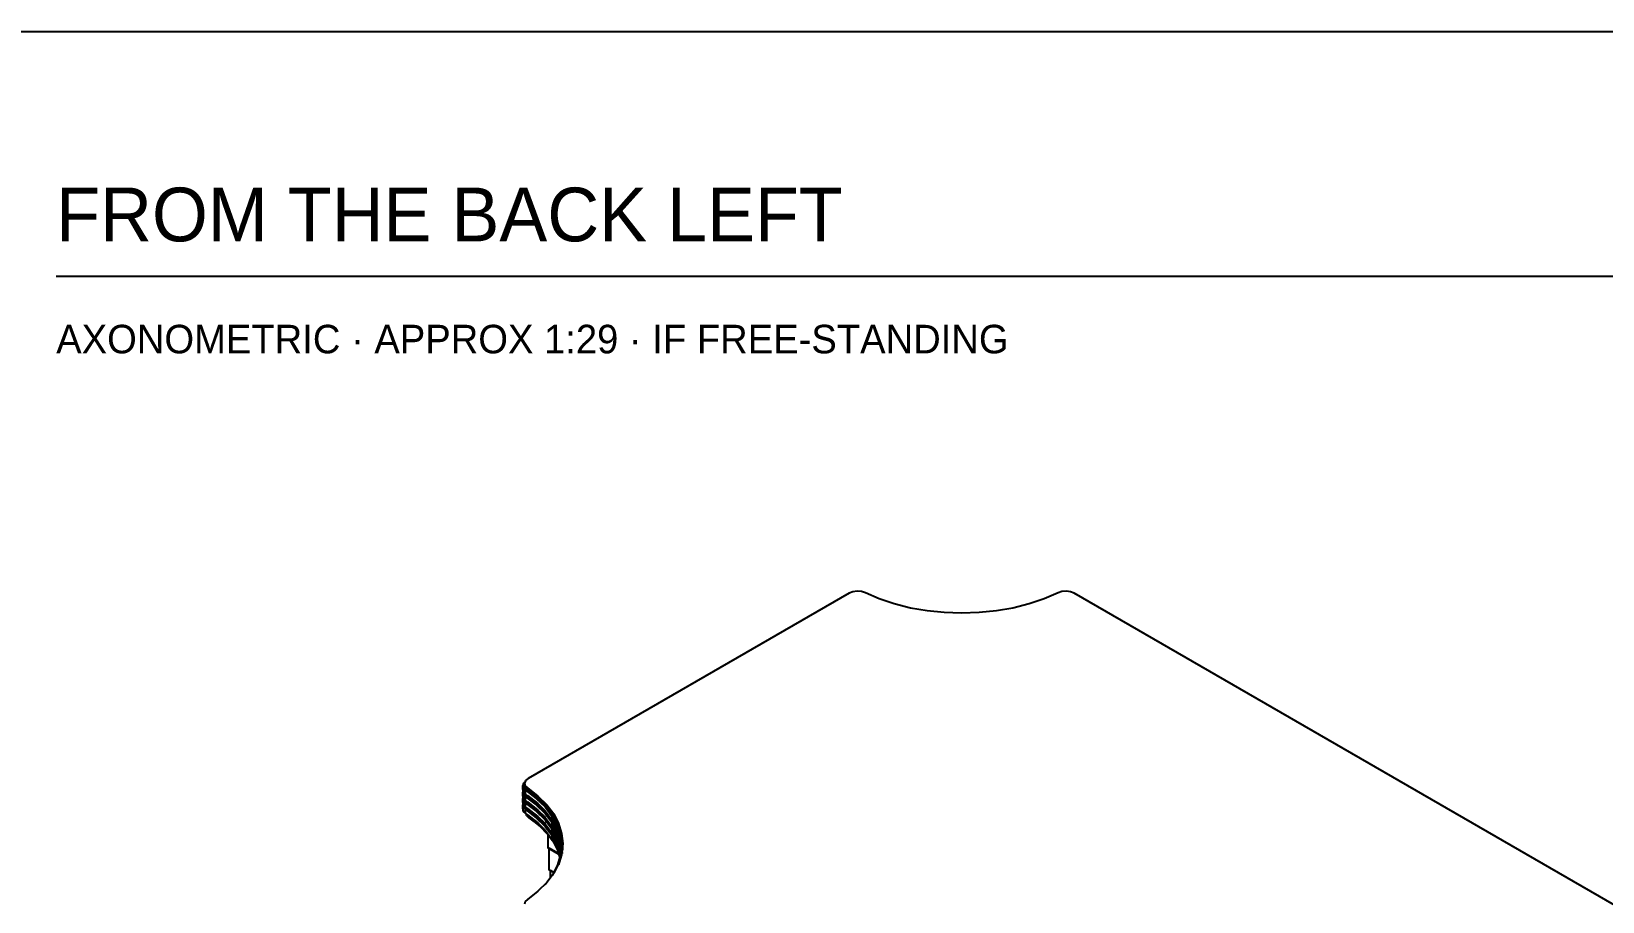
# Model space of a CAD drawing. Header units: inches. Extents: x 0.3 to 16.2, y 0.3 to 11.4.
# Drawn here: x 9.801 to 12.453, y 9.909 to 11.378 of the extents above; entities that cross this region are included whole.
import ezdxf

# ---------------------------------------------------------------- set-up
doc = ezdxf.new("R2010")
doc.units = ezdxf.units.IN
doc.header["$LTSCALE"] = 0.009843
doc.header["$MEASUREMENT"] = 0
doc.layers.add('GEOMETRY', color=7, linetype='Continuous')
doc.layers.add('TEXT', color=7, linetype='Continuous')

msp = doc.modelspace()

# ---------------------------------------------------------------- linework, layer by layer
at = {"layer": 'GEOMETRY'}
for p, q in [((9.8425, 10.9646), (12.5984, 10.9646)), ((11.1811, 10.4299), (10.639, 10.1169)), ((11.1874, 10.4323), (11.1811, 10.4299)), ((11.1945, 10.4331), (11.1874, 10.4323)), ((11.2016, 10.4327), (11.1945, 10.4331)), ((11.2083, 10.4303), (11.2016, 10.4327)), ((11.2319, 10.4201), (11.2083, 10.4303)), ((11.5339, 10.4303), (11.5102, 10.4201)), ((11.5402, 10.4327), (11.5339, 10.4303)), ((11.5476, 10.4331), (11.5402, 10.4327)), ((11.5547, 10.4323), (11.5476, 10.4331)), ((11.5606, 10.4299), (11.5547, 10.4323)), ((13.8654, 9.0992), (11.5606, 10.4299)), ((11.2571, 10.4118), (11.2319, 10.4201)), ((11.2843, 10.4047), (11.2571, 10.4118)), ((11.3126, 10.4), (11.2843, 10.4047)), ((11.3413, 10.3969), (11.3126, 10.4)), ((11.3709, 10.3961), (11.3413, 10.3969)), ((11.4004, 10.3969), (11.3709, 10.3961)), ((11.4295, 10.4), (11.4004, 10.3969)), ((11.4575, 10.4047), (11.4295, 10.4)), ((11.4846, 10.4118), (11.4575, 10.4047)), ((11.5102, 10.4201), (11.4846, 10.4118)), ((10.6315, 10.1091), (10.6299, 10.1051)), ((10.6299, 10.1051), (10.6307, 10.1008)), ((10.6299, 10.1051), (10.6307, 10.1008)), ((10.6299, 10.0984), (10.6299, 10.1051)), ((10.6354, 10.1126), (10.6315, 10.1091)), ((10.6346, 10.1134), (10.6331, 10.1091)), ((10.6331, 10.1091), (10.6343, 10.1047)), ((10.6331, 10.1091), (10.6343, 10.1047)), ((10.6331, 10.1071), (10.6331, 10.1091)), ((10.6335, 10.1083), (10.6331, 10.1071)), ((10.6331, 10.1071), (10.6343, 10.1028)), ((10.6331, 10.1071), (10.6339, 10.1028)), ((10.6331, 10.1071), (10.6339, 10.1028)), ((10.6331, 10.1051), (10.6331, 10.1071)), ((10.6331, 10.1051), (10.6339, 10.1008)), ((10.6343, 10.1028), (10.6343, 10.1047)), ((10.6343, 10.1047), (10.6378, 10.1012)), ((10.6343, 10.1047), (10.6378, 10.1012)), ((10.639, 10.1169), (10.6346, 10.1134)), ((10.6299, 10.0984), (10.6307, 10.0941)), ((10.6315, 10.0984), (10.6299, 10.0941)), ((10.6299, 10.0941), (10.6307, 10.0898)), ((10.6299, 10.0941), (10.6307, 10.0898)), ((10.6299, 10.0874), (10.6299, 10.0941)), ((10.6299, 10.0874), (10.6307, 10.0831)), ((10.6315, 10.0874), (10.6299, 10.0835)), ((10.6299, 10.0835), (10.6307, 10.0791)), ((10.6299, 10.0835), (10.6307, 10.0791)), ((10.6299, 10.0764), (10.6299, 10.0835)), ((10.6307, 10.0941), (10.6307, 10.1008)), ((10.6307, 10.1008), (10.6346, 10.0972)), ((10.6307, 10.1008), (10.6346, 10.0972)), ((10.6307, 10.0941), (10.6346, 10.0902)), ((10.6307, 10.0831), (10.6307, 10.0898)), ((10.6307, 10.0898), (10.6346, 10.0862)), ((10.6307, 10.0898), (10.6346, 10.0862)), ((10.6307, 10.0831), (10.6346, 10.0795)), ((10.6307, 10.0724), (10.6307, 10.0791)), ((10.6307, 10.0791), (10.6346, 10.0752)), ((10.6307, 10.0791), (10.6346, 10.0752)), ((10.6343, 10.1008), (10.6323, 10.0992)), ((10.6343, 10.0898), (10.6323, 10.0882)), ((10.6343, 10.0791), (10.6323, 10.0776)), ((10.6346, 10.1024), (10.6331, 10.098)), ((10.6346, 10.0913), (10.6331, 10.0874)), ((10.6346, 10.0807), (10.6331, 10.0764)), ((10.6339, 10.1008), (10.6339, 10.1028)), ((10.6339, 10.1028), (10.6378, 10.0992)), ((10.6339, 10.1028), (10.6378, 10.0992)), ((10.6339, 10.1008), (10.6378, 10.0972)), ((10.6346, 10.1004), (10.6339, 10.098)), ((10.6339, 10.0941), (10.6346, 10.0933)), ((10.6339, 10.0941), (10.6346, 10.0933)), ((10.6339, 10.0921), (10.6346, 10.0913)), ((10.6339, 10.0898), (10.6339, 10.0921)), ((10.6339, 10.0921), (10.6346, 10.0913)), ((10.6339, 10.0921), (10.6346, 10.0913)), ((10.6339, 10.0913), (10.6339, 10.0898)), ((10.6339, 10.0898), (10.6378, 10.0862)), ((10.6346, 10.0894), (10.6339, 10.087)), ((10.6339, 10.0831), (10.6346, 10.0827)), ((10.6339, 10.0831), (10.6346, 10.0827)), ((10.6339, 10.0811), (10.6346, 10.0807)), ((10.6339, 10.0791), (10.6339, 10.0811)), ((10.6339, 10.0811), (10.6346, 10.0807)), ((10.6339, 10.0811), (10.6346, 10.0807)), ((10.6339, 10.0803), (10.6339, 10.0791)), ((10.6339, 10.0791), (10.6378, 10.0752)), ((10.6346, 10.0787), (10.6339, 10.0764)), ((10.6343, 10.1028), (10.6378, 10.0992)), ((10.6346, 10.0972), (10.6524, 10.0835)), ((10.6346, 10.0972), (10.6524, 10.0835)), ((10.6346, 10.0902), (10.6346, 10.0972)), ((10.6346, 10.0902), (10.6524, 10.0768)), ((10.6346, 10.0862), (10.6524, 10.0728)), ((10.6346, 10.0862), (10.6524, 10.0728)), ((10.6346, 10.0795), (10.6346, 10.0862)), ((10.6346, 10.0795), (10.6524, 10.0657)), ((10.6354, 10.102), (10.6354, 10.1016)), ((10.6358, 10.1012), (10.6354, 10.1012)), ((10.6378, 10.1012), (10.6555, 10.0874)), ((10.6378, 10.1012), (10.6555, 10.0874)), ((10.6378, 10.0992), (10.6378, 10.1012)), ((10.6378, 10.0992), (10.6555, 10.0854)), ((10.6378, 10.0992), (10.6555, 10.0854)), ((10.6378, 10.0992), (10.6555, 10.0854)), ((10.6378, 10.0972), (10.6378, 10.0992)), ((10.6378, 10.0972), (10.6555, 10.0835)), ((10.6378, 10.0882), (10.6555, 10.0748)), ((10.6378, 10.0882), (10.6555, 10.0748)), ((10.6378, 10.0882), (10.6555, 10.0748)), ((10.6378, 10.0862), (10.6378, 10.0882)), ((10.6378, 10.0862), (10.6555, 10.0724)), ((10.6386, 10.0949), (10.6382, 10.0945)), ((10.6386, 10.0843), (10.6382, 10.0835)), ((10.6398, 10.0957), (10.6386, 10.0949)), ((10.6413, 10.0945), (10.6386, 10.0929)), ((10.6398, 10.0846), (10.6386, 10.0843)), ((10.6413, 10.0835), (10.6386, 10.0823)), ((10.6413, 10.0945), (10.6398, 10.0933)), ((10.6413, 10.0835), (10.6398, 10.0823)), ((10.6413, 10.0965), (10.6413, 10.0965)), ((10.6429, 10.0953), (10.6425, 10.0953)), ((10.6429, 10.0953), (10.6429, 10.0953)), ((10.6476, 10.0894), (10.6461, 10.0886)), ((10.6476, 10.0783), (10.6461, 10.0776)), ((10.6492, 10.0882), (10.6476, 10.0874)), ((10.6492, 10.0882), (10.6476, 10.087)), ((10.6492, 10.0902), (10.6492, 10.0902)), ((10.6508, 10.089), (10.6508, 10.089)), ((10.6512, 10.089), (10.6508, 10.089)), ((10.6524, 10.0835), (10.6677, 10.0689)), ((10.6524, 10.0835), (10.6677, 10.0689)), ((10.6559, 10.0831), (10.6539, 10.0823)), ((10.6555, 10.0874), (10.6705, 10.0728)), ((10.6555, 10.0874), (10.6705, 10.0728)), ((10.6555, 10.0854), (10.6705, 10.0709)), ((10.6555, 10.0854), (10.6701, 10.0709)), ((10.6555, 10.0854), (10.6701, 10.0709)), ((10.6555, 10.0835), (10.6701, 10.0689)), ((10.6579, 10.0807), (10.6563, 10.0799)), ((10.6571, 10.0839), (10.6571, 10.0839)), ((10.6594, 10.0819), (10.6594, 10.0815)), ((10.6315, 10.0768), (10.6299, 10.0724)), ((10.6299, 10.0764), (10.6307, 10.0724)), ((10.6299, 10.0724), (10.6307, 10.0681)), ((10.6299, 10.0724), (10.6307, 10.0681)), ((10.6299, 10.0657), (10.6299, 10.0724)), ((10.6299, 10.0657), (10.6307, 10.0614)), ((10.6307, 10.0724), (10.6346, 10.0685)), ((10.6307, 10.0614), (10.6307, 10.0681)), ((10.6307, 10.0681), (10.6346, 10.0646)), ((10.6307, 10.0681), (10.6346, 10.0646)), ((10.6307, 10.0614), (10.6346, 10.0579)), ((10.6346, 10.0697), (10.6331, 10.0657)), ((10.6339, 10.0724), (10.6346, 10.0717)), ((10.6339, 10.0724), (10.6346, 10.0717)), ((10.6339, 10.0701), (10.6346, 10.0697)), ((10.6339, 10.0681), (10.6339, 10.0701)), ((10.6339, 10.0701), (10.6346, 10.0697)), ((10.6339, 10.0701), (10.6346, 10.0697)), ((10.6339, 10.0697), (10.6339, 10.0681)), ((10.6339, 10.0681), (10.6378, 10.0646)), ((10.6339, 10.0614), (10.6346, 10.061)), ((10.6339, 10.0614), (10.6346, 10.061)), ((10.6339, 10.0594), (10.6346, 10.0587)), ((10.6346, 10.0752), (10.6524, 10.0618)), ((10.6346, 10.0752), (10.6524, 10.0618)), ((10.6346, 10.0685), (10.6346, 10.0752)), ((10.6346, 10.0685), (10.6524, 10.0551)), ((10.6346, 10.0646), (10.6524, 10.0508)), ((10.6346, 10.0646), (10.6524, 10.0508)), ((10.6346, 10.0579), (10.6346, 10.0646)), ((10.6346, 10.0579), (10.6524, 10.0441)), ((10.6362, 10.0657), (10.6354, 10.0634)), ((10.6358, 10.0567), (10.6366, 10.0547)), ((10.6366, 10.0547), (10.6366, 10.0563)), ((10.6366, 10.0547), (10.6402, 10.0508)), ((10.637, 10.0677), (10.637, 10.0673)), ((10.6378, 10.0776), (10.6555, 10.0638)), ((10.6378, 10.0776), (10.6555, 10.0638)), ((10.6378, 10.0776), (10.6555, 10.0638)), ((10.6378, 10.0752), (10.6378, 10.0776)), ((10.6378, 10.0752), (10.6555, 10.0618)), ((10.6378, 10.0665), (10.6555, 10.0528)), ((10.6378, 10.0665), (10.6555, 10.0528)), ((10.6378, 10.0665), (10.6555, 10.0528)), ((10.6378, 10.0646), (10.6378, 10.0665)), ((10.6378, 10.0646), (10.6555, 10.0508)), ((10.6378, 10.0555), (10.6555, 10.0421)), ((10.6386, 10.0732), (10.6382, 10.0728)), ((10.6398, 10.074), (10.6386, 10.0732)), ((10.6402, 10.0508), (10.6402, 10.0535)), ((10.6413, 10.0713), (10.6406, 10.0709)), ((10.6421, 10.061), (10.6409, 10.0587)), ((10.6421, 10.0717), (10.6413, 10.0713)), ((10.6429, 10.063), (10.6425, 10.0626)), ((10.6484, 10.0673), (10.6469, 10.0661)), ((10.6469, 10.0661), (10.6469, 10.0661)), ((10.6504, 10.0764), (10.6488, 10.0756)), ((10.6524, 10.0768), (10.6677, 10.0622)), ((10.6524, 10.0728), (10.6677, 10.0579)), ((10.6524, 10.0728), (10.6677, 10.0579)), ((10.6524, 10.0657), (10.6677, 10.0512)), ((10.6524, 10.0618), (10.6677, 10.0472)), ((10.6524, 10.0618), (10.6677, 10.0472)), ((10.6524, 10.0551), (10.6677, 10.0402)), ((10.6563, 10.0717), (10.6543, 10.0709)), ((10.6555, 10.0748), (10.6677, 10.0626)), ((10.6555, 10.0748), (10.6677, 10.0626)), ((10.6555, 10.0748), (10.6677, 10.0626)), ((10.6555, 10.0724), (10.6701, 10.0579)), ((10.6555, 10.0638), (10.6677, 10.0516)), ((10.6555, 10.0638), (10.6677, 10.0516)), ((10.6555, 10.0638), (10.6677, 10.0516)), ((10.6555, 10.0618), (10.6701, 10.0472)), ((10.6555, 10.0528), (10.6677, 10.0409)), ((10.6555, 10.0528), (10.6677, 10.0409)), ((10.6555, 10.0528), (10.6677, 10.0409)), ((10.6583, 10.0583), (10.6575, 10.0567)), ((10.6587, 10.0587), (10.6583, 10.0583)), ((10.6634, 10.0756), (10.6614, 10.0748)), ((10.665, 10.063), (10.6634, 10.0622)), ((10.6638, 10.0512), (10.6638, 10.0543)), ((10.6646, 10.0764), (10.6646, 10.0764)), ((10.6677, 10.052), (10.6669, 10.0524)), ((10.6677, 10.052), (10.6669, 10.0524)), ((10.6677, 10.0689), (10.6795, 10.0531)), ((10.6677, 10.0689), (10.6795, 10.0531)), ((10.6677, 10.0622), (10.6795, 10.0465)), ((10.6677, 10.0567), (10.6701, 10.0583)), ((10.6677, 10.0579), (10.6795, 10.0425)), ((10.6677, 10.0579), (10.6795, 10.0425)), ((10.6717, 10.0669), (10.6697, 10.0661)), ((10.6701, 10.0709), (10.6819, 10.0551)), ((10.6701, 10.0709), (10.6819, 10.0551)), ((10.6701, 10.0689), (10.6819, 10.0531)), ((10.6701, 10.0579), (10.6819, 10.0421)), ((10.6705, 10.0728), (10.6823, 10.0571)), ((10.6705, 10.0728), (10.6823, 10.0571)), ((10.6705, 10.0709), (10.6823, 10.0551)), ((10.6732, 10.0539), (10.6717, 10.0524)), ((10.6728, 10.0677), (10.6728, 10.0677)), ((10.674, 10.0602), (10.676, 10.0614)), ((10.6768, 10.0618), (10.6772, 10.0622)), ((10.6787, 10.0575), (10.6768, 10.0567)), ((10.6795, 10.0531), (10.6882, 10.037)), ((10.6795, 10.0531), (10.6882, 10.037)), ((10.6795, 10.0465), (10.6795, 10.0531)), ((10.6799, 10.0583), (10.6799, 10.0583)), ((10.6815, 10.0496), (10.685, 10.0516)), ((10.6819, 10.0551), (10.6906, 10.039)), ((10.6819, 10.0551), (10.6906, 10.039)), ((10.6819, 10.0531), (10.6819, 10.0551)), ((10.6819, 10.0531), (10.6906, 10.037)), ((10.6823, 10.0571), (10.6906, 10.0409)), ((10.6823, 10.0571), (10.6906, 10.0409)), ((10.6823, 10.0551), (10.6823, 10.0571)), ((10.6823, 10.0551), (10.6906, 10.039)), ((10.6402, 10.0508), (10.6575, 10.0374)), ((10.6457, 10.0469), (10.6626, 10.0331)), ((10.6524, 10.0508), (10.6677, 10.0362)), ((10.6524, 10.0508), (10.6677, 10.0362)), ((10.6524, 10.0441), (10.6677, 10.0295)), ((10.6555, 10.0508), (10.6701, 10.0362)), ((10.6555, 10.0421), (10.6677, 10.0299)), ((10.6567, 10.0488), (10.6567, 10.0496)), ((10.6567, 10.0488), (10.6571, 10.0465)), ((10.6575, 10.0461), (10.6575, 10.0488)), ((10.6575, 10.0374), (10.6724, 10.0224)), ((10.6606, 10.0465), (10.6677, 10.0406)), ((10.6606, 10.0465), (10.6677, 10.0406)), ((10.6677, 10.0409), (10.6669, 10.0413)), ((10.6677, 10.0512), (10.6795, 10.0354)), ((10.6677, 10.0472), (10.6795, 10.0315)), ((10.6677, 10.0472), (10.6795, 10.0315)), ((10.6677, 10.0402), (10.6795, 10.0248)), ((10.6677, 10.0362), (10.6795, 10.0205)), ((10.6677, 10.0362), (10.6795, 10.0205)), ((10.6677, 10.035), (10.6783, 10.026)), ((10.6677, 10.0295), (10.6795, 10.0138)), ((10.6697, 10.0484), (10.6705, 10.0445)), ((10.6697, 10.0484), (10.6705, 10.0445)), ((10.6697, 10.0429), (10.6697, 10.0484)), ((10.6701, 10.0472), (10.6819, 10.0315)), ((10.6701, 10.0362), (10.6819, 10.0205)), ((10.6705, 10.0433), (10.6705, 10.0445)), ((10.6705, 10.0445), (10.6732, 10.0409)), ((10.6705, 10.0445), (10.6732, 10.0409)), ((10.6728, 10.0291), (10.6728, 10.0303)), ((10.6732, 10.0409), (10.6799, 10.035)), ((10.6732, 10.0409), (10.6799, 10.035)), ((10.6803, 10.0445), (10.6756, 10.0472)), ((10.6803, 10.0445), (10.6756, 10.0472)), ((10.6764, 10.0469), (10.678, 10.0476)), ((10.6783, 10.026), (10.6799, 10.024)), ((10.6795, 10.0465), (10.6882, 10.0303)), ((10.6795, 10.0425), (10.6882, 10.026)), ((10.6795, 10.0425), (10.6882, 10.026)), ((10.6795, 10.0354), (10.6795, 10.0425)), ((10.6795, 10.0354), (10.6882, 10.0193)), ((10.6795, 10.0315), (10.6882, 10.0154)), ((10.6795, 10.0315), (10.6882, 10.0154)), ((10.6795, 10.0248), (10.6795, 10.0315)), ((10.6795, 10.0299), (10.6882, 10.0201)), ((10.6795, 10.0299), (10.6882, 10.0201)), ((10.6795, 10.0299), (10.6854, 10.0244)), ((10.6819, 10.0421), (10.6882, 10.0307)), ((10.6819, 10.0315), (10.6882, 10.0197)), ((10.6827, 10.037), (10.6827, 10.0406)), ((10.6827, 10.037), (10.6827, 10.0358)), ((10.6831, 10.0398), (10.6831, 10.0386)), ((10.6831, 10.0398), (10.6831, 10.0386)), ((10.6831, 10.0386), (10.6858, 10.035)), ((10.6831, 10.0386), (10.6858, 10.035)), ((10.6846, 10.0465), (10.6839, 10.0449)), ((10.687, 10.0484), (10.6846, 10.0465)), ((10.6846, 10.0433), (10.6882, 10.0453)), ((10.6917, 10.0378), (10.6858, 10.0413)), ((10.6917, 10.0378), (10.6858, 10.0413)), ((10.6858, 10.0303), (10.6858, 10.0307)), ((10.6858, 10.0295), (10.6894, 10.0264)), ((10.6866, 10.0287), (10.6902, 10.0256)), ((10.6866, 10.0287), (10.6902, 10.0256)), ((10.6882, 10.037), (10.6933, 10.0201)), ((10.6882, 10.037), (10.6933, 10.0201)), ((10.6882, 10.0346), (10.6906, 10.0299)), ((10.6882, 10.0346), (10.6906, 10.0299)), ((10.6882, 10.0303), (10.6933, 10.0134)), ((10.6882, 10.026), (10.6933, 10.0094)), ((10.6882, 10.026), (10.6933, 10.0094)), ((10.6898, 10.0311), (10.6953, 10.026)), ((10.6898, 10.0311), (10.6953, 10.026)), ((10.6906, 10.0409), (10.6957, 10.024)), ((10.6906, 10.0409), (10.6957, 10.024)), ((10.6906, 10.039), (10.6957, 10.022)), ((10.6906, 10.039), (10.6957, 10.022)), ((10.6906, 10.039), (10.6957, 10.022)), ((10.6906, 10.037), (10.6957, 10.0201)), ((10.6906, 10.0299), (10.6957, 10.0134)), ((10.6906, 10.0299), (10.6957, 10.0134)), ((10.6906, 10.028), (10.6957, 10.0114)), ((10.6906, 10.028), (10.6957, 10.0114)), ((10.6906, 10.028), (10.6957, 10.0114)), ((10.6917, 10.0291), (10.6917, 10.0378)), ((10.6945, 10.0287), (10.6933, 10.028)), ((10.6945, 10.0287), (10.6941, 10.0283)), ((10.6945, 10.0287), (10.6941, 10.0283)), ((10.6941, 10.0272), (10.6941, 10.0283)), ((10.6724, 10.0224), (10.6839, 10.0071)), ((10.6728, 9.9996), (10.6728, 10.0217)), ((10.6906, 9.9894), (10.6728, 9.9996)), ((10.6906, 9.9902), (10.6748, 9.9992)), ((10.6906, 9.9902), (10.6748, 9.9992)), ((10.6748, 9.9622), (10.6748, 9.9992)), ((10.6795, 10.0248), (10.6882, 10.0083)), ((10.6795, 10.0205), (10.6882, 10.0043)), ((10.6795, 10.0205), (10.6882, 10.0043)), ((10.6795, 10.0138), (10.6795, 10.0205)), ((10.6795, 10.0193), (10.6886, 10.0067)), ((10.6795, 10.0193), (10.6886, 10.0067)), ((10.6795, 10.0138), (10.6882, 9.9976)), ((10.6819, 10.0205), (10.6882, 10.0091)), ((10.6839, 10.0118), (10.6925, 9.9953)), ((10.6839, 10.0118), (10.6925, 9.9953)), ((10.6882, 10.024), (10.6906, 10.0193)), ((10.6882, 10.024), (10.6906, 10.0193)), ((10.6882, 10.0193), (10.6933, 10.0024)), ((10.6882, 10.0154), (10.6933, 9.9984)), ((10.6882, 10.0154), (10.6933, 9.9984)), ((10.6882, 10.0146), (10.6902, 10.0122)), ((10.6882, 10.013), (10.6906, 10.0083)), ((10.6882, 10.013), (10.6906, 10.0083)), ((10.6882, 10.0083), (10.6933, 9.9917)), ((10.6882, 10.0043), (10.6933, 9.9874)), ((10.6882, 10.0043), (10.6933, 9.9874)), ((10.6882, 10.002), (10.6906, 9.9976)), ((10.6882, 10.002), (10.6906, 9.9976)), ((10.6886, 10.0067), (10.6886, 10.0063)), ((10.6886, 10.0067), (10.6886, 10.0063)), ((10.6886, 10.0028), (10.6886, 10.0067)), ((10.6886, 10.0028), (10.6953, 9.989)), ((10.6898, 10.0201), (10.6902, 10.0201)), ((10.6902, 10.0201), (10.6972, 10.0118)), ((10.6906, 10.0193), (10.6957, 10.0024)), ((10.6906, 10.0193), (10.6957, 10.0024)), ((10.6906, 10.0173), (10.6957, 10.0004)), ((10.6906, 10.0173), (10.6957, 10.0004)), ((10.6906, 10.0173), (10.6957, 10.0004)), ((10.6906, 10.0083), (10.6957, 9.9917)), ((10.6906, 10.0083), (10.6957, 9.9917)), ((10.6906, 10.0063), (10.6957, 9.9894)), ((10.6906, 10.0063), (10.6957, 9.9894)), ((10.6906, 10.0063), (10.6957, 9.9894)), ((10.6909, 10.0169), (10.6925, 10.015)), ((10.6909, 10.0169), (10.6925, 10.015)), ((10.6921, 10.0232), (10.6965, 10.0193)), ((10.6925, 10.0224), (10.6965, 10.0177)), ((10.6925, 10.0224), (10.6965, 10.0177)), ((10.6925, 10.015), (10.6976, 10.0071)), ((10.6925, 10.015), (10.6976, 10.0071)), ((10.6925, 10.0098), (10.6925, 10.015)), ((10.6925, 10.0098), (10.6972, 10.0024)), ((10.6933, 10.0201), (10.6949, 10.0031)), ((10.6933, 10.0201), (10.6949, 10.0031)), ((10.6933, 10.0169), (10.6957, 10.0091)), ((10.6933, 10.0134), (10.6949, 9.9965)), ((10.6933, 10.0094), (10.6949, 9.9921)), ((10.6933, 10.0094), (10.6949, 9.9921)), ((10.6933, 10.0059), (10.6957, 9.9984)), ((10.6949, 10.0031), (10.6933, 9.9862)), ((10.6933, 10.0024), (10.6949, 9.9854)), ((10.6933, 9.9984), (10.6945, 9.9862)), ((10.6933, 9.9984), (10.6945, 9.9862)), ((10.6949, 9.9965), (10.6949, 10.0031)), ((10.6953, 10.0193), (10.6953, 10.0205)), ((10.6953, 10.0106), (10.6953, 10.0138)), ((10.6953, 9.9933), (10.6953, 10.0051)), ((10.6957, 10.024), (10.6976, 10.0071)), ((10.6957, 10.024), (10.6976, 10.0071)), ((10.6957, 10.022), (10.6976, 10.0051)), ((10.6957, 10.022), (10.6972, 10.0051)), ((10.6957, 10.022), (10.6972, 10.0051)), ((10.6957, 10.0201), (10.6972, 10.0031)), ((10.6957, 10.0189), (10.6957, 10.0201)), ((10.6957, 10.0106), (10.6957, 10.0138)), ((10.6957, 10.0134), (10.6972, 9.9965)), ((10.6957, 10.0134), (10.6972, 9.9965)), ((10.6957, 10.0114), (10.6969, 10)), ((10.6957, 10.0114), (10.6969, 10)), ((10.6957, 10.0114), (10.6969, 10)), ((10.6957, 10.0091), (10.6969, 9.9988)), ((10.6976, 10.0071), (10.6957, 9.9902)), ((10.6972, 10.0051), (10.6957, 9.9882)), ((10.6957, 9.9929), (10.6957, 10.0051)), ((10.6957, 10.0024), (10.6965, 9.9957)), ((10.6957, 10.0024), (10.6965, 9.9957)), ((10.6957, 10.0004), (10.6965, 9.9945)), ((10.6957, 10.0004), (10.6965, 9.9945)), ((10.6957, 10.0004), (10.6965, 9.9945)), ((10.6957, 9.9984), (10.6961, 9.9933)), ((10.6972, 10.0031), (10.6972, 10.0051)), ((10.6976, 10.0051), (10.6976, 10.0071)), ((10.6906, 9.9732), (10.6823, 9.9571)), ((10.6882, 9.9976), (10.6933, 9.9807)), ((10.6933, 9.9862), (10.6882, 9.9693)), ((10.6906, 9.9976), (10.6945, 9.985)), ((10.6906, 9.9976), (10.6945, 9.985)), ((10.6906, 9.9953), (10.6941, 9.9843)), ((10.6957, 9.9902), (10.6906, 9.9732)), ((10.6957, 9.9882), (10.6906, 9.9713)), ((10.6921, 9.9909), (10.6925, 9.9906)), ((10.6925, 9.9953), (10.6949, 9.987)), ((10.6925, 9.9953), (10.6949, 9.987)), ((10.6925, 9.9906), (10.6941, 9.9846)), ((10.6933, 9.9972), (10.6969, 9.9906)), ((10.6933, 9.9972), (10.6969, 9.9906)), ((10.6933, 9.9953), (10.6957, 9.9874)), ((10.6933, 9.9917), (10.6941, 9.9843)), ((10.6933, 9.9874), (10.6937, 9.9835)), ((10.6933, 9.9874), (10.6937, 9.9835)), ((10.6949, 9.9921), (10.6945, 9.9854)), ((10.6949, 9.9854), (10.6949, 9.9921)), ((10.6957, 9.987), (10.6949, 9.9878)), ((10.6957, 9.987), (10.6949, 9.9878)), ((10.6953, 9.9866), (10.6949, 9.987)), ((10.6953, 9.9866), (10.6953, 9.9894)), ((10.6957, 9.9917), (10.6957, 9.9902)), ((10.6957, 9.9917), (10.6957, 9.9902)), ((10.6795, 9.9531), (10.6677, 9.9374)), ((10.6823, 9.9571), (10.6705, 9.9413)), ((10.6827, 9.9579), (10.6748, 9.9622)), ((10.6827, 9.9583), (10.6768, 9.9618)), ((10.6827, 9.9583), (10.6768, 9.9618)), ((10.6768, 9.95), (10.6768, 9.9618)), ((10.6882, 9.9693), (10.6795, 9.9531)), ((10.6555, 9.9268), (10.6378, 9.913)), ((10.6705, 9.9413), (10.6555, 9.9268)), ((10.6343, 9.9094), (10.6331, 9.9051)), ((10.6378, 9.913), (10.6343, 9.9094))]:
    msp.add_line(p, q, dxfattribs=at)
msp.add_lwpolyline([(0.315, 11.378), (16.2205, 11.378), (16.2205, 0.315), (0.315, 0.315), (0.315, 11.378)], dxfattribs=at)

# ---------------------------------------------------------------- texts
at = {"layer": 'TEXT'}
for s, height, p in [('FROM THE BACK LEFT', 0.090709, (9.8425, 11.0236)), ('AXONOMETRIC · APPROX 1:29 · IF FREE-STANDING', 0.048189, (9.8425, 10.8346))]:
    msp.add_text(s, height=height, dxfattribs=at).set_placement(p)

doc.saveas('drawing.dxf')
